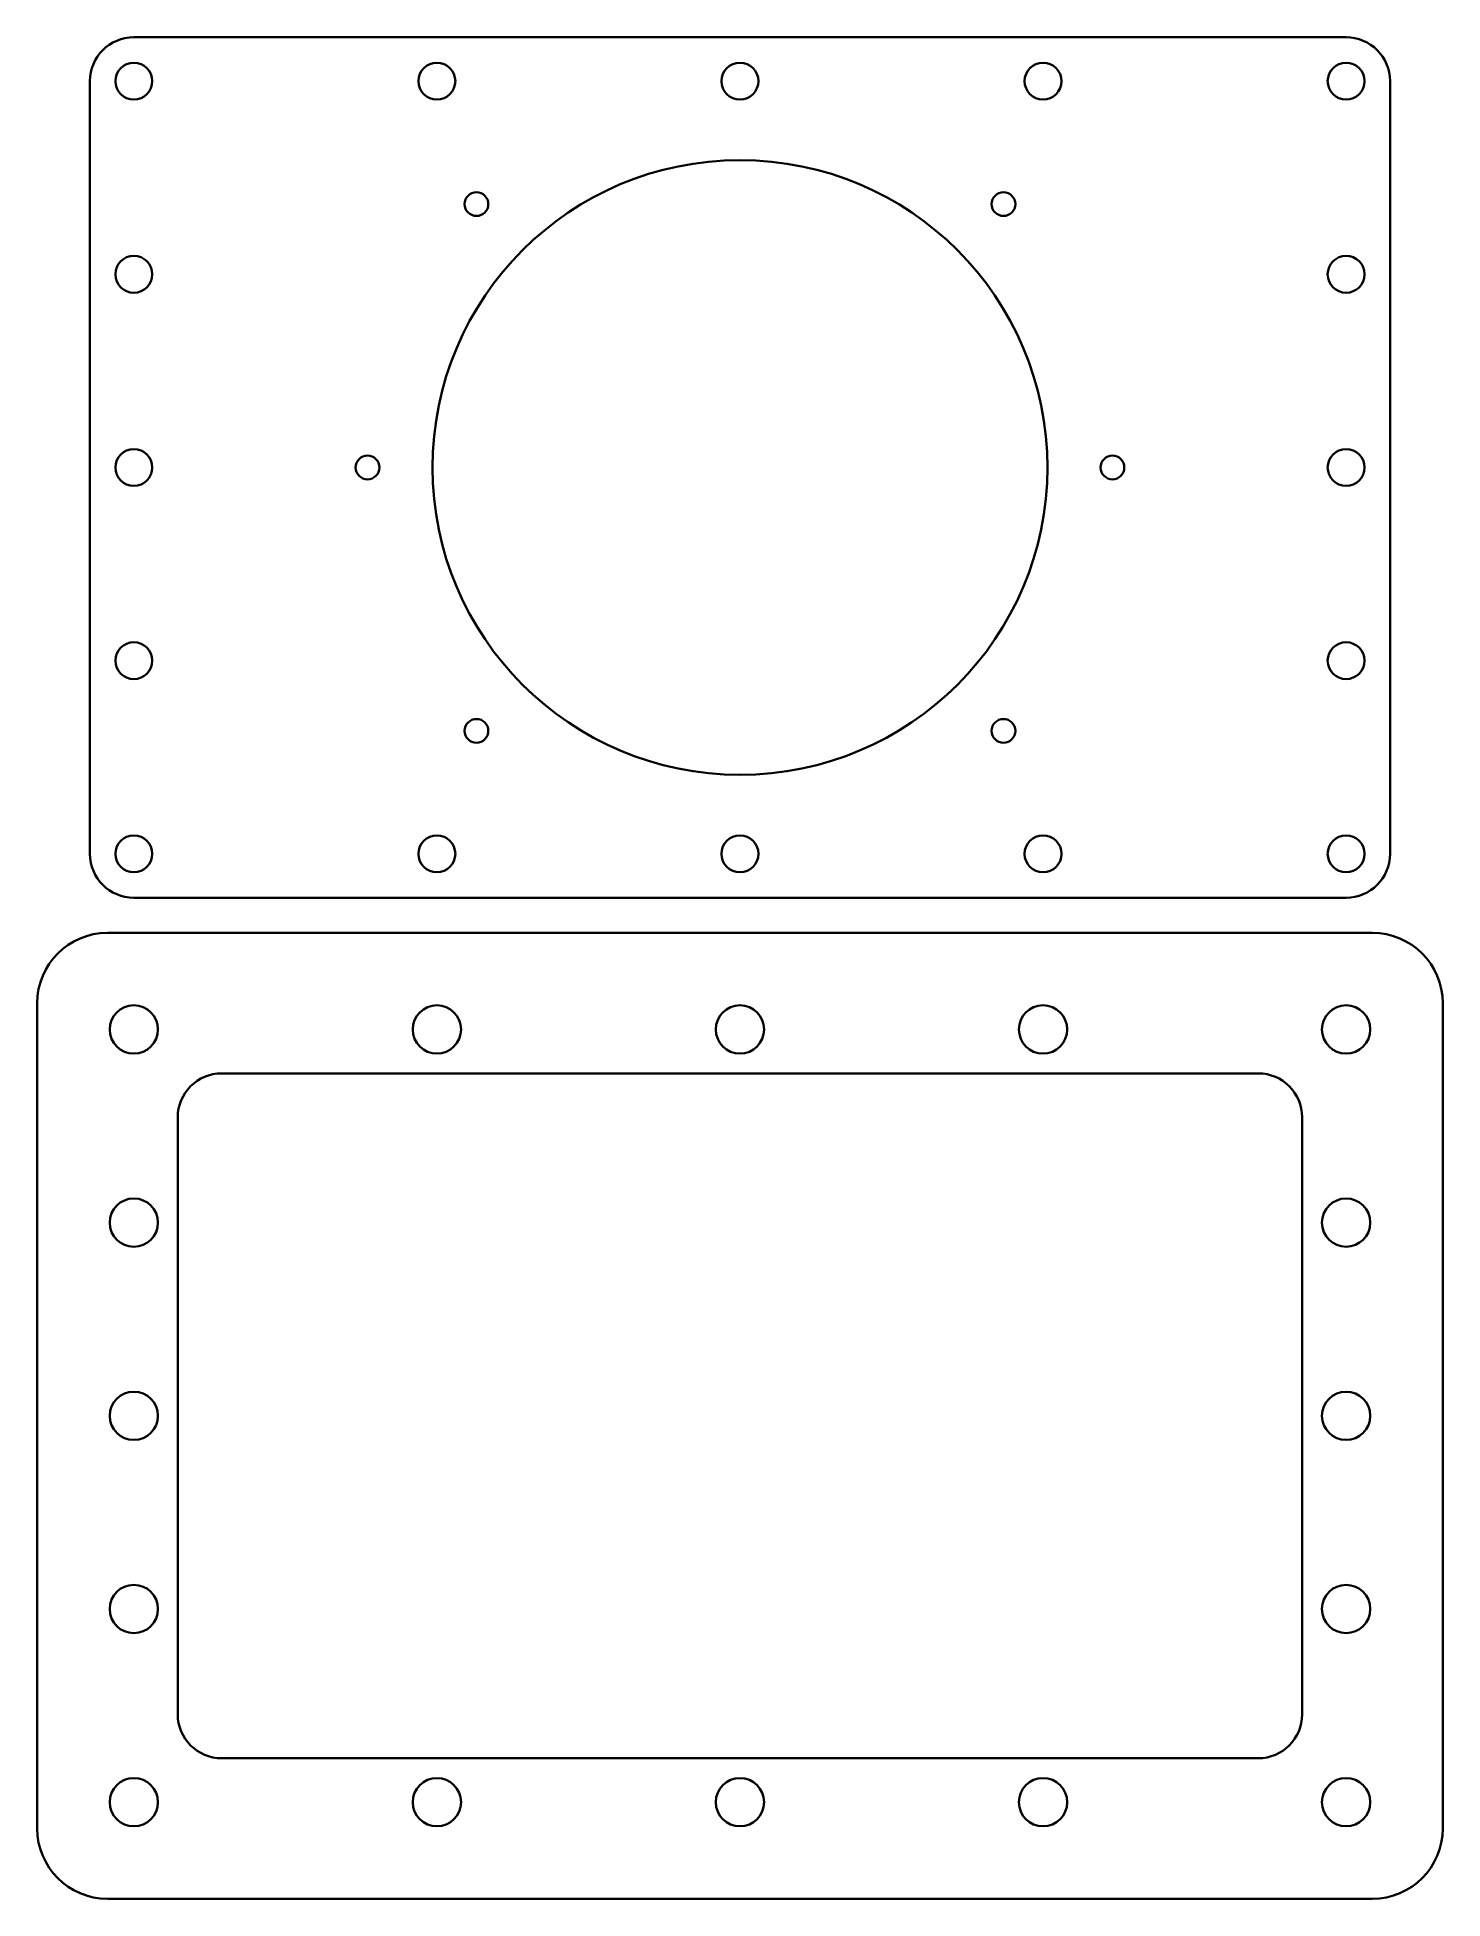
# Model space of a CAD drawing. Extents: x -102 to 58, y -95 to 117.
import ezdxf

# ---------------------------------------------------------------- set-up
doc = ezdxf.new("R2010")
doc.units = 0
doc.layers.add('s001-#def-active-grp', color=7, linetype='CONTINUOUS')

msp = doc.modelspace()

# ---------------------------------------------------------------- linework, layer by layer
at = {"layer": 's001-#def-active-grp', "color": 7, "linetype": 'CONTINUOUS', "lineweight": 35, "true_color": 0x000000}
for p, q in [((46.57, 117.44), (-91.43, 117.44)), ((-96.43, 112.44), (-96.43, 24.44)), ((51.57, 24.44), (51.57, 112.44)), ((-91.43, 19.44), (46.57, 19.44)), ((49.57, 15.44), (-94.43, 15.44)), ((-102.43, 7.44), (-102.43, -86.56)), ((57.57, -86.56), (57.57, 7.44)), ((-81.43, -0.56), (36.57, -0.56)), ((-86.43, -73.56), (-86.43, -5.56)), ((41.57, -5.56), (41.57, -73.56)), ((36.57, -78.56), (-81.43, -78.56)), ((-94.43, -94.56), (49.57, -94.56))]:
    msp.add_line(p, q, dxfattribs=at)
for centre, radius, start, end in [((-91.43, 112.44), 5, 90, 180), ((46.57, 112.44), 5, 0, 90), ((-91.43, 112.44), 2.1, 90, -180), ((-91.43, 112.44), 2.1, 0, 90), ((-56.93, 112.44), 2.1, 90, -180), ((-56.93, 112.44), 2.1, 0, 90), ((-22.43, 112.44), 2.1, 90, 180), ((-22.43, 112.44), 2.1, 0, 90), ((12.07, 112.44), 2.1, 90, 180), ((12.07, 112.44), 2.1, 0, 90), ((46.57, 112.44), 2.1, 90, 180), ((46.57, 112.44), 2.1, 0, 90), ((-91.43, 112.44), 2.1, 180, -90), ((-91.43, 112.44), 2.1, -90, 0), ((-56.93, 112.44), 2.1, 180, -90), ((-56.93, 112.44), 2.1, -90, 0), ((-22.43, 112.44), 2.1, 180, -90), ((-22.43, 112.44), 2.1, -90, 0), ((12.07, 112.44), 2.1, 180, -90), ((12.07, 112.44), 2.1, -90, 0), ((46.57, 112.44), 2.1, 180, -90), ((46.57, 112.44), 2.1, -90, 0), ((-22.43, 68.44), 35, 90, 180), ((-22.43, 68.44), 35, 0, 90), ((-52.43, 98.44), 1.35, 90, 180), ((-52.43, 98.44), 1.35, 0, 90), ((7.57, 98.44), 1.35, 90, 180), ((7.57, 98.44), 1.35, 0, 90), ((-52.43, 98.44), 1.35, 180, -90), ((-52.43, 98.44), 1.35, -90, 0), ((7.57, 98.44), 1.35, 180, -90), ((7.57, 98.44), 1.35, -90, 0), ((-91.43, 90.44), 2.1, 90, -180), ((-91.43, 90.44), 2.1, 0, 90), ((46.57, 90.44), 2.1, 90, 180), ((46.57, 90.44), 2.1, 0, 90), ((-91.43, 90.44), 2.1, 180, -90), ((-91.43, 90.44), 2.1, -90, 0), ((46.57, 90.44), 2.1, 180, -90), ((46.57, 90.44), 2.1, -90, 0), ((-91.43, 68.44), 2.1, 90, -180), ((-91.43, 68.44), 2.1, 0, 90), ((46.57, 68.44), 2.1, 90, 180), ((46.57, 68.44), 2.1, 0, 90), ((-91.43, 68.44), 2.1, 180, -90), ((-91.43, 68.44), 2.1, -90, 0), ((-64.83, 68.44), 1.35, 90, 180), ((-64.83, 68.44), 1.35, 180, -90), ((-64.83, 68.44), 1.35, 0, 90), ((-64.83, 68.44), 1.35, -90, 0), ((-22.43, 68.44), 35, 180, -90), ((-22.43, 68.44), 35, -90, 0), ((19.97, 68.44), 1.35, 90, 180), ((19.97, 68.44), 1.35, 180, -90), ((19.97, 68.44), 1.35, 0, 90), ((19.97, 68.44), 1.35, -90, 0), ((46.57, 68.44), 2.1, 180, -90), ((46.57, 68.44), 2.1, -90, 0), ((-91.43, 46.44), 2.1, 90, -180), ((-91.43, 46.44), 2.1, 0, 90), ((46.57, 46.44), 2.1, 90, 180), ((46.57, 46.44), 2.1, 0, 90), ((-91.43, 46.44), 2.1, 180, -90), ((-91.43, 46.44), 2.1, -90, 0), ((46.57, 46.44), 2.1, 180, -90), ((46.57, 46.44), 2.1, -90, 0), ((-52.43, 38.44), 1.35, 90, 180), ((-52.43, 38.44), 1.35, 180, -90), ((-52.43, 38.44), 1.35, 0, 90), ((-52.43, 38.44), 1.35, -90, 0), ((7.57, 38.44), 1.35, 90, 180), ((7.57, 38.44), 1.35, 180, -90), ((7.57, 38.44), 1.35, 0, 90), ((7.57, 38.44), 1.35, -90, 0), ((-91.43, 24.44), 2.1, 90, -180), ((-91.43, 24.44), 2.1, 0, 90), ((-56.93, 24.44), 2.1, 90, -180), ((-56.93, 24.44), 2.1, 0, 90), ((-22.43, 24.44), 2.1, 90, 180), ((-22.43, 24.44), 2.1, 0, 90), ((12.07, 24.44), 2.1, 90, 180), ((12.07, 24.44), 2.1, 0, 90), ((46.57, 24.44), 2.1, 90, 180), ((46.57, 24.44), 2.1, 0, 90), ((-91.43, 24.44), 5, 180, -90), ((-91.43, 24.44), 2.1, 180, -90), ((-91.43, 24.44), 2.1, -90, 0), ((-56.93, 24.44), 2.1, 180, -90), ((-56.93, 24.44), 2.1, -90, 0), ((-22.43, 24.44), 2.1, 180, -90), ((-22.43, 24.44), 2.1, -90, 0), ((12.07, 24.44), 2.1, 180, -90), ((12.07, 24.44), 2.1, -90, 0), ((46.57, 24.44), 2.1, 180, -90), ((46.57, 24.44), 5, -90, 0), ((46.57, 24.44), 2.1, -90, 0), ((-94.43, 7.44), 8, 90, 180), ((49.57, 7.44), 8, 0, 90), ((-91.43, 4.44), 2.75, 90, 180), ((-91.43, 4.44), 2.75, 0, 90), ((-56.93, 4.44), 2.75, 90, 180), ((-56.93, 4.44), 2.75, 0, 90), ((-22.43, 4.44), 2.75, 90, 180), ((-22.43, 4.44), 2.75, 0, 90), ((12.07, 4.44), 2.75, 90, 180), ((12.07, 4.44), 2.75, 0, 90), ((46.57, 4.44), 2.75, 90, 180), ((46.57, 4.44), 2.75, 0, 90), ((-91.43, 4.44), 2.75, 180, -90), ((-91.43, 4.44), 2.75, -90, 0), ((-56.93, 4.44), 2.75, 180, -90), ((-56.93, 4.44), 2.75, -90, 0), ((-22.43, 4.44), 2.75, 180, -90), ((-22.43, 4.44), 2.75, -90, 0), ((12.07, 4.44), 2.75, 180, -90), ((12.07, 4.44), 2.75, -90, 0), ((46.57, 4.44), 2.75, 180, -90), ((46.57, 4.44), 2.75, -90, 0), ((-81.43, -5.56), 5, 90, 180), ((36.57, -5.56), 5, 0, 90), ((-91.43, -17.56), 2.75, 90, 180), ((-91.43, -17.56), 2.75, 0, 90), ((46.57, -17.56), 2.75, 90, 180), ((46.57, -17.56), 2.75, 0, 90), ((-91.43, -17.56), 2.75, 180, -90), ((-91.43, -17.56), 2.75, -90, 0), ((46.57, -17.56), 2.75, 180, -90), ((46.57, -17.56), 2.75, -90, 0), ((-91.43, -39.56), 2.75, 90, 180), ((-91.43, -39.56), 2.75, 0, 90), ((46.57, -39.56), 2.75, 90, 180), ((46.57, -39.56), 2.75, 0, 90), ((-91.43, -39.56), 2.75, 180, -90), ((-91.43, -39.56), 2.75, -90, 0), ((46.57, -39.56), 2.75, 180, -90), ((46.57, -39.56), 2.75, -90, 0), ((-91.43, -61.56), 2.75, 90, 180), ((-91.43, -61.56), 2.75, 0, 90), ((46.57, -61.56), 2.75, 90, 180), ((46.57, -61.56), 2.75, 0, 90), ((-91.43, -61.56), 2.75, 180, -90), ((-91.43, -61.56), 2.75, -90, 0), ((46.57, -61.56), 2.75, 180, -90), ((46.57, -61.56), 2.75, -90, 0), ((-81.43, -73.56), 5, 180, -90), ((36.57, -73.56), 5, -90, 0), ((-91.43, -83.56), 2.75, 90, 180), ((-91.43, -83.56), 2.75, 0, 90), ((-56.93, -83.56), 2.75, 90, 180), ((-56.93, -83.56), 2.75, 0, 90), ((-22.43, -83.56), 2.75, 90, 180), ((-22.43, -83.56), 2.75, 0, 90), ((12.07, -83.56), 2.75, 90, 180), ((12.07, -83.56), 2.75, 0, 90), ((46.57, -83.56), 2.75, 90, 180), ((46.57, -83.56), 2.75, 0, 90), ((-91.43, -83.56), 2.75, 180, -90), ((-91.43, -83.56), 2.75, -90, 0), ((-56.93, -83.56), 2.75, 180, -90), ((-56.93, -83.56), 2.75, -90, 0), ((-22.43, -83.56), 2.75, 180, -90), ((-22.43, -83.56), 2.75, -90, 0), ((12.07, -83.56), 2.75, 180, -90), ((12.07, -83.56), 2.75, -90, 0), ((46.57, -83.56), 2.75, 180, -90), ((46.57, -83.56), 2.75, -90, 0), ((-94.43, -86.56), 8, -180, -90), ((49.57, -86.56), 8, -90, 0)]:
    msp.add_arc(centre, radius, start, end, dxfattribs=at)

doc.saveas('drawing.dxf')
